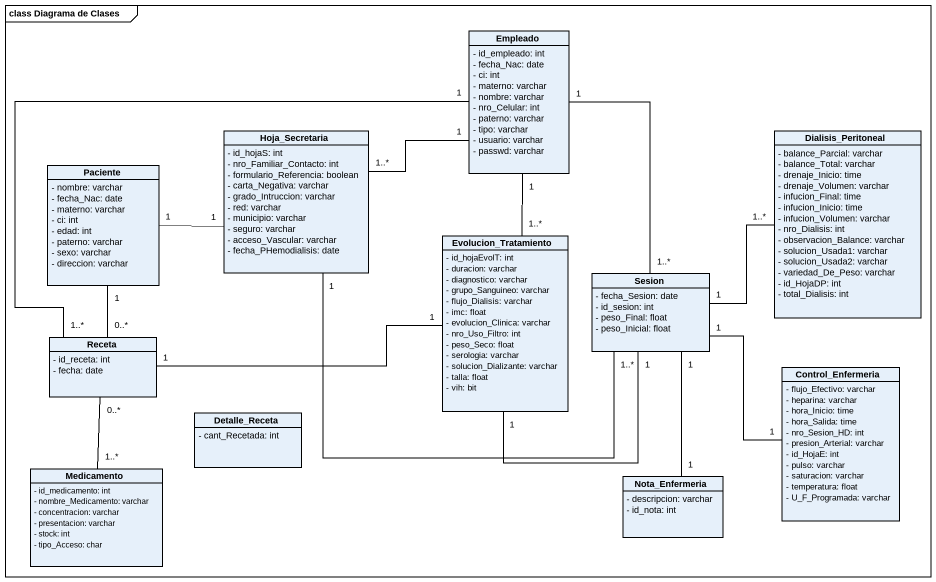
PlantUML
@startuml
mainframe class Diagrama de Clases
hide circle
hide empty members
skinparam classAttributeIconSize 0
class Empleado {
  - id_empleado: int
  - fecha_Nac: date
  - ci: int
  - materno: varchar
  - nombre: varchar
  - nro_Celular: int
  - paterno: varchar
  - tipo: varchar
  - usuario: varchar
  - passwd: varchar
}
class Hoja_Secretaria {
  - id_hojaS: int
  - nro_Familiar_Contacto: int
  - formulario_Referencia: boolean
  - carta_Negativa: varchar
  - grado_Intruccion: varchar
  - red: varchar
  - municipio: varchar
  - seguro: varchar
  - acceso_Vascular: varchar
  - fecha_PHemodialisis: date
}
class Dialisis_Peritoneal {
  - balance_Parcial: varchar
  - balance_Total: varchar
  - drenaje_Inicio: time
  - drenaje_Volumen: varchar
  - infucion_Final: time
  - infucion_Inicio: time
  - infucion_Volumen: varchar
  - nro_Dialisis: int
  - observacion_Balance: varchar
  - solucion_Usada1: varchar
  - solucion_Usada2: varchar
  - variedad_De_Peso: varchar
  - id_HojaDP: int
  - total_Dialisis: int
}
class Paciente {
  - nombre: varchar
  - fecha_Nac: date
  - materno: varchar
  - ci: int
  - edad: int
  - paterno: varchar
  - sexo: varchar
  - direccion: varchar
}
class Evolucion_Tratamiento {
  - id_hojaEvolT: int
  - duracion: varchar
  - diagnostico: varchar
  - grupo_Sanguineo: varchar
  - flujo_Dialisis: varchar
  - imc: float
  - evolucion_Clinica: varchar
  - nro_Uso_Filtro: int
  - peso_Seco: float
  - serologia: varchar
  - solucion_Dializante: varchar
  - talla: float
  - vih: bit
}
class Sesion {
  - fecha_Sesion: date
  - id_sesion: int
  - peso_Final: float
  - peso_Inicial: float
}
class Receta {
  - id_receta: int
  - fecha: date
}
class Control_Enfermeria {
  - flujo_Efectivo: varchar
  - heparina: varchar
  - hora_Inicio: time
  - hora_Salida: time
  - nro_Sesion_HD: int
  - presion_Arterial: varchar
  - id_HojaE: int
  - pulso: varchar
  - saturacion: varchar
  - temperatura: float
  - U_F_Programada: varchar
}
class Detalle_Receta {
  - cant_Recetada: int
}
class Medicamento {
  - id_medicamento: int
  - nombre_Medicamento: varchar
  - concentracion: varchar
  - presentacion: varchar
  - stock: int
  - tipo_Acceso: char
}
class Nota_Enfermeria {
  - descripcion: varchar
  - id_nota: int
}
Empleado "1" -- "1..*" Evolucion_Tratamiento
Hoja_Secretaria "1..*" -right- "1" Empleado
Hoja_Secretaria "1" -right- "1..*" Sesion
Dialisis_Peritoneal "1..*" -left- "1" Sesion
Paciente "1" -right- "1" Hoja_Secretaria
Evolucion_Tratamiento "1" -right- "1" Sesion
Evolucion_Tratamiento "1" -left- "1" Receta
Sesion "1..*" -up- "1" Empleado
Receta "1..*" -up- "1" Empleado
Receta "0..*" -up- "1" Paciente
Control_Enfermeria "1" -up- "1" Sesion
Medicamento "1..*" -up- "0..*" Receta
Nota_Enfermeria "1" -up- "1" Sesion
@enduml
